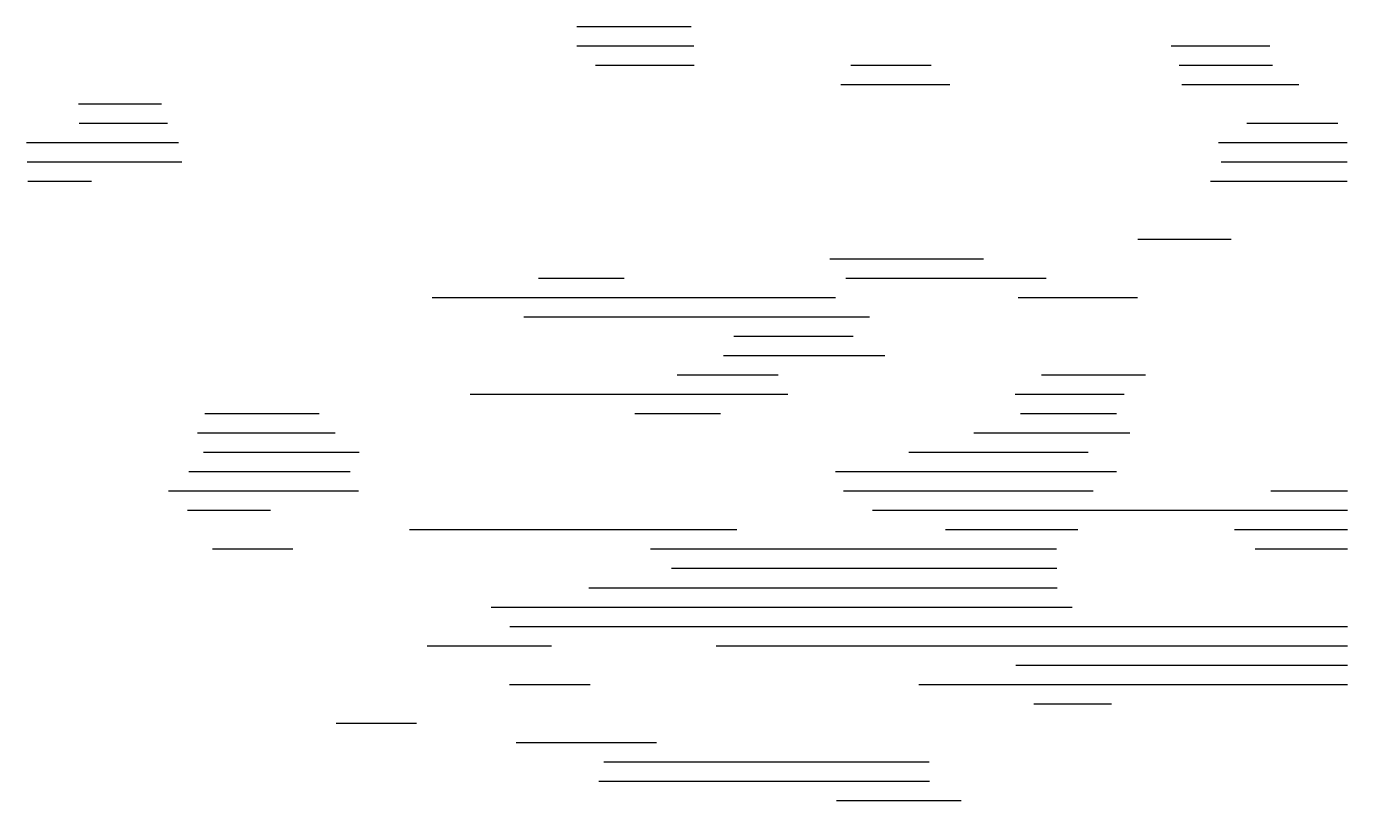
# Model space of a CAD drawing. Header units: millimetres. Extents: x -33.42 to -31.54, y 24.56 to 25.66.
import ezdxf

# ---------------------------------------------------------------- set-up
doc = ezdxf.new("R2010")
doc.units = ezdxf.units.MM
doc.layers.add('AREA_A1_PEN_1_AREA_NIVEL_2', color=3, linetype='CONTINUOUS')

msp = doc.modelspace()

# ---------------------------------------------------------------- linework, layer by layer
at = {"layer": 'AREA_A1_PEN_1_AREA_NIVEL_2', "color": 3}
for p, q in [((-32.637431, 25.660529), (-32.475001, 25.660529)), ((-32.637375, 25.633029), (-32.471245, 25.633029)), ((-31.792781, 25.633029), (-31.65258, 25.633029)), ((-32.610946, 25.605529), (-32.470784, 25.605529)), ((-32.248084, 25.605529), (-32.133841, 25.605529)), ((-31.781548, 25.605529), (-31.648792, 25.605529)), ((-32.262501, 25.578029), (-32.107582, 25.578029)), ((-31.777711, 25.578029), (-31.61169, 25.578029)), ((-33.345828, 25.550529), (-33.22795, 25.550529)), ((-33.34465, 25.523029), (-33.219274, 25.523029)), ((-31.68525, 25.523029), (-31.556169, 25.523029)), ((-33.419833, 25.495529), (-33.203529, 25.495529)), ((-31.725887, 25.495529), (-31.542901, 25.495529)), ((-33.418803, 25.468029), (-33.1989, 25.468029)), ((-31.72208, 25.468029), (-31.542878, 25.468029)), ((-33.417773, 25.440529), (-33.327282, 25.440529)), ((-31.737096, 25.440529), (-31.542854, 25.440529)), ((-31.840341, 25.358029), (-31.707653, 25.358029)), ((-32.277866, 25.330529), (-32.059857, 25.330529)), ((-32.692169, 25.303029), (-32.57052, 25.303029)), ((-32.255245, 25.303029), (-31.970675, 25.303029)), ((-32.843273, 25.275529), (-32.270167, 25.275529)), ((-32.010603, 25.275529), (-31.84088, 25.275529)), ((-32.713107, 25.248029), (-32.221653, 25.248029)), ((-32.414702, 25.220529), (-32.244875, 25.220529)), ((-32.429032, 25.193029), (-32.200033, 25.193029)), ((-32.495147, 25.165529), (-32.351344, 25.165529)), ((-31.977132, 25.165529), (-31.829629, 25.165529)), ((-32.789194, 25.138029), (-32.337709, 25.138029)), ((-32.014752, 25.138029), (-31.859704, 25.138029)), ((-33.166266, 25.110529), (-33.003866, 25.110529)), ((-32.555194, 25.110529), (-32.433532, 25.110529)), ((-32.007081, 25.110529), (-31.870605, 25.110529)), ((-33.176485, 25.083029), (-32.980829, 25.083029)), ((-32.073448, 25.083029), (-31.851882, 25.083029)), ((-33.168194, 25.055529), (-32.946718, 25.055529)), ((-32.165639, 25.055529), (-31.910868, 25.055529)), ((-33.189013, 25.028029), (-32.959886, 25.028029)), ((-32.270215, 25.028029), (-31.870665, 25.028029)), ((-33.217736, 25.000529), (-32.947972, 25.000529)), ((-32.258704, 25.000529), (-31.903775, 25.000529)), ((-31.65144, 25.000529), (-31.542478, 25.000529)), ((-33.190915, 24.973029), (-33.073001, 24.973029)), ((-32.217598, 24.973029), (-31.542455, 24.973029)), ((-32.875614, 24.945529), (-32.410045, 24.945529)), ((-32.113657, 24.945529), (-31.9255, 24.945529)), ((-31.703088, 24.945529), (-31.542431, 24.945529)), ((-33.155302, 24.918029), (-33.041034, 24.918029)), ((-32.532997, 24.918029), (-31.955706, 24.918029)), ((-31.673625, 24.918029), (-31.542408, 24.918029)), ((-32.502834, 24.890529), (-31.955444, 24.890529)), ((-32.62071, 24.863029), (-31.955181, 24.863029)), ((-32.759323, 24.835529), (-31.933566, 24.835529)), ((-32.732728, 24.808029), (-31.542313, 24.808029)), ((-32.850522, 24.780529), (-32.673371, 24.780529)), ((-32.439651, 24.780529), (-31.54229, 24.780529)), ((-32.013709, 24.753029), (-31.542266, 24.753029)), ((-32.733089, 24.725529), (-32.61881, 24.725529)), ((-32.151416, 24.725529), (-31.542243, 24.725529)), ((-31.988148, 24.698029), (-31.877604, 24.698029)), ((-32.979735, 24.670529), (-32.86552, 24.670529)), ((-32.723721, 24.643029), (-32.524465, 24.643029)), ((-32.599439, 24.615529), (-32.136968, 24.615529)), ((-32.606258, 24.588029), (-32.136605, 24.588029)), ((-32.268651, 24.560529), (-32.091595, 24.560529))]:
    msp.add_line(p, q, dxfattribs=at)

doc.saveas('drawing.dxf')
